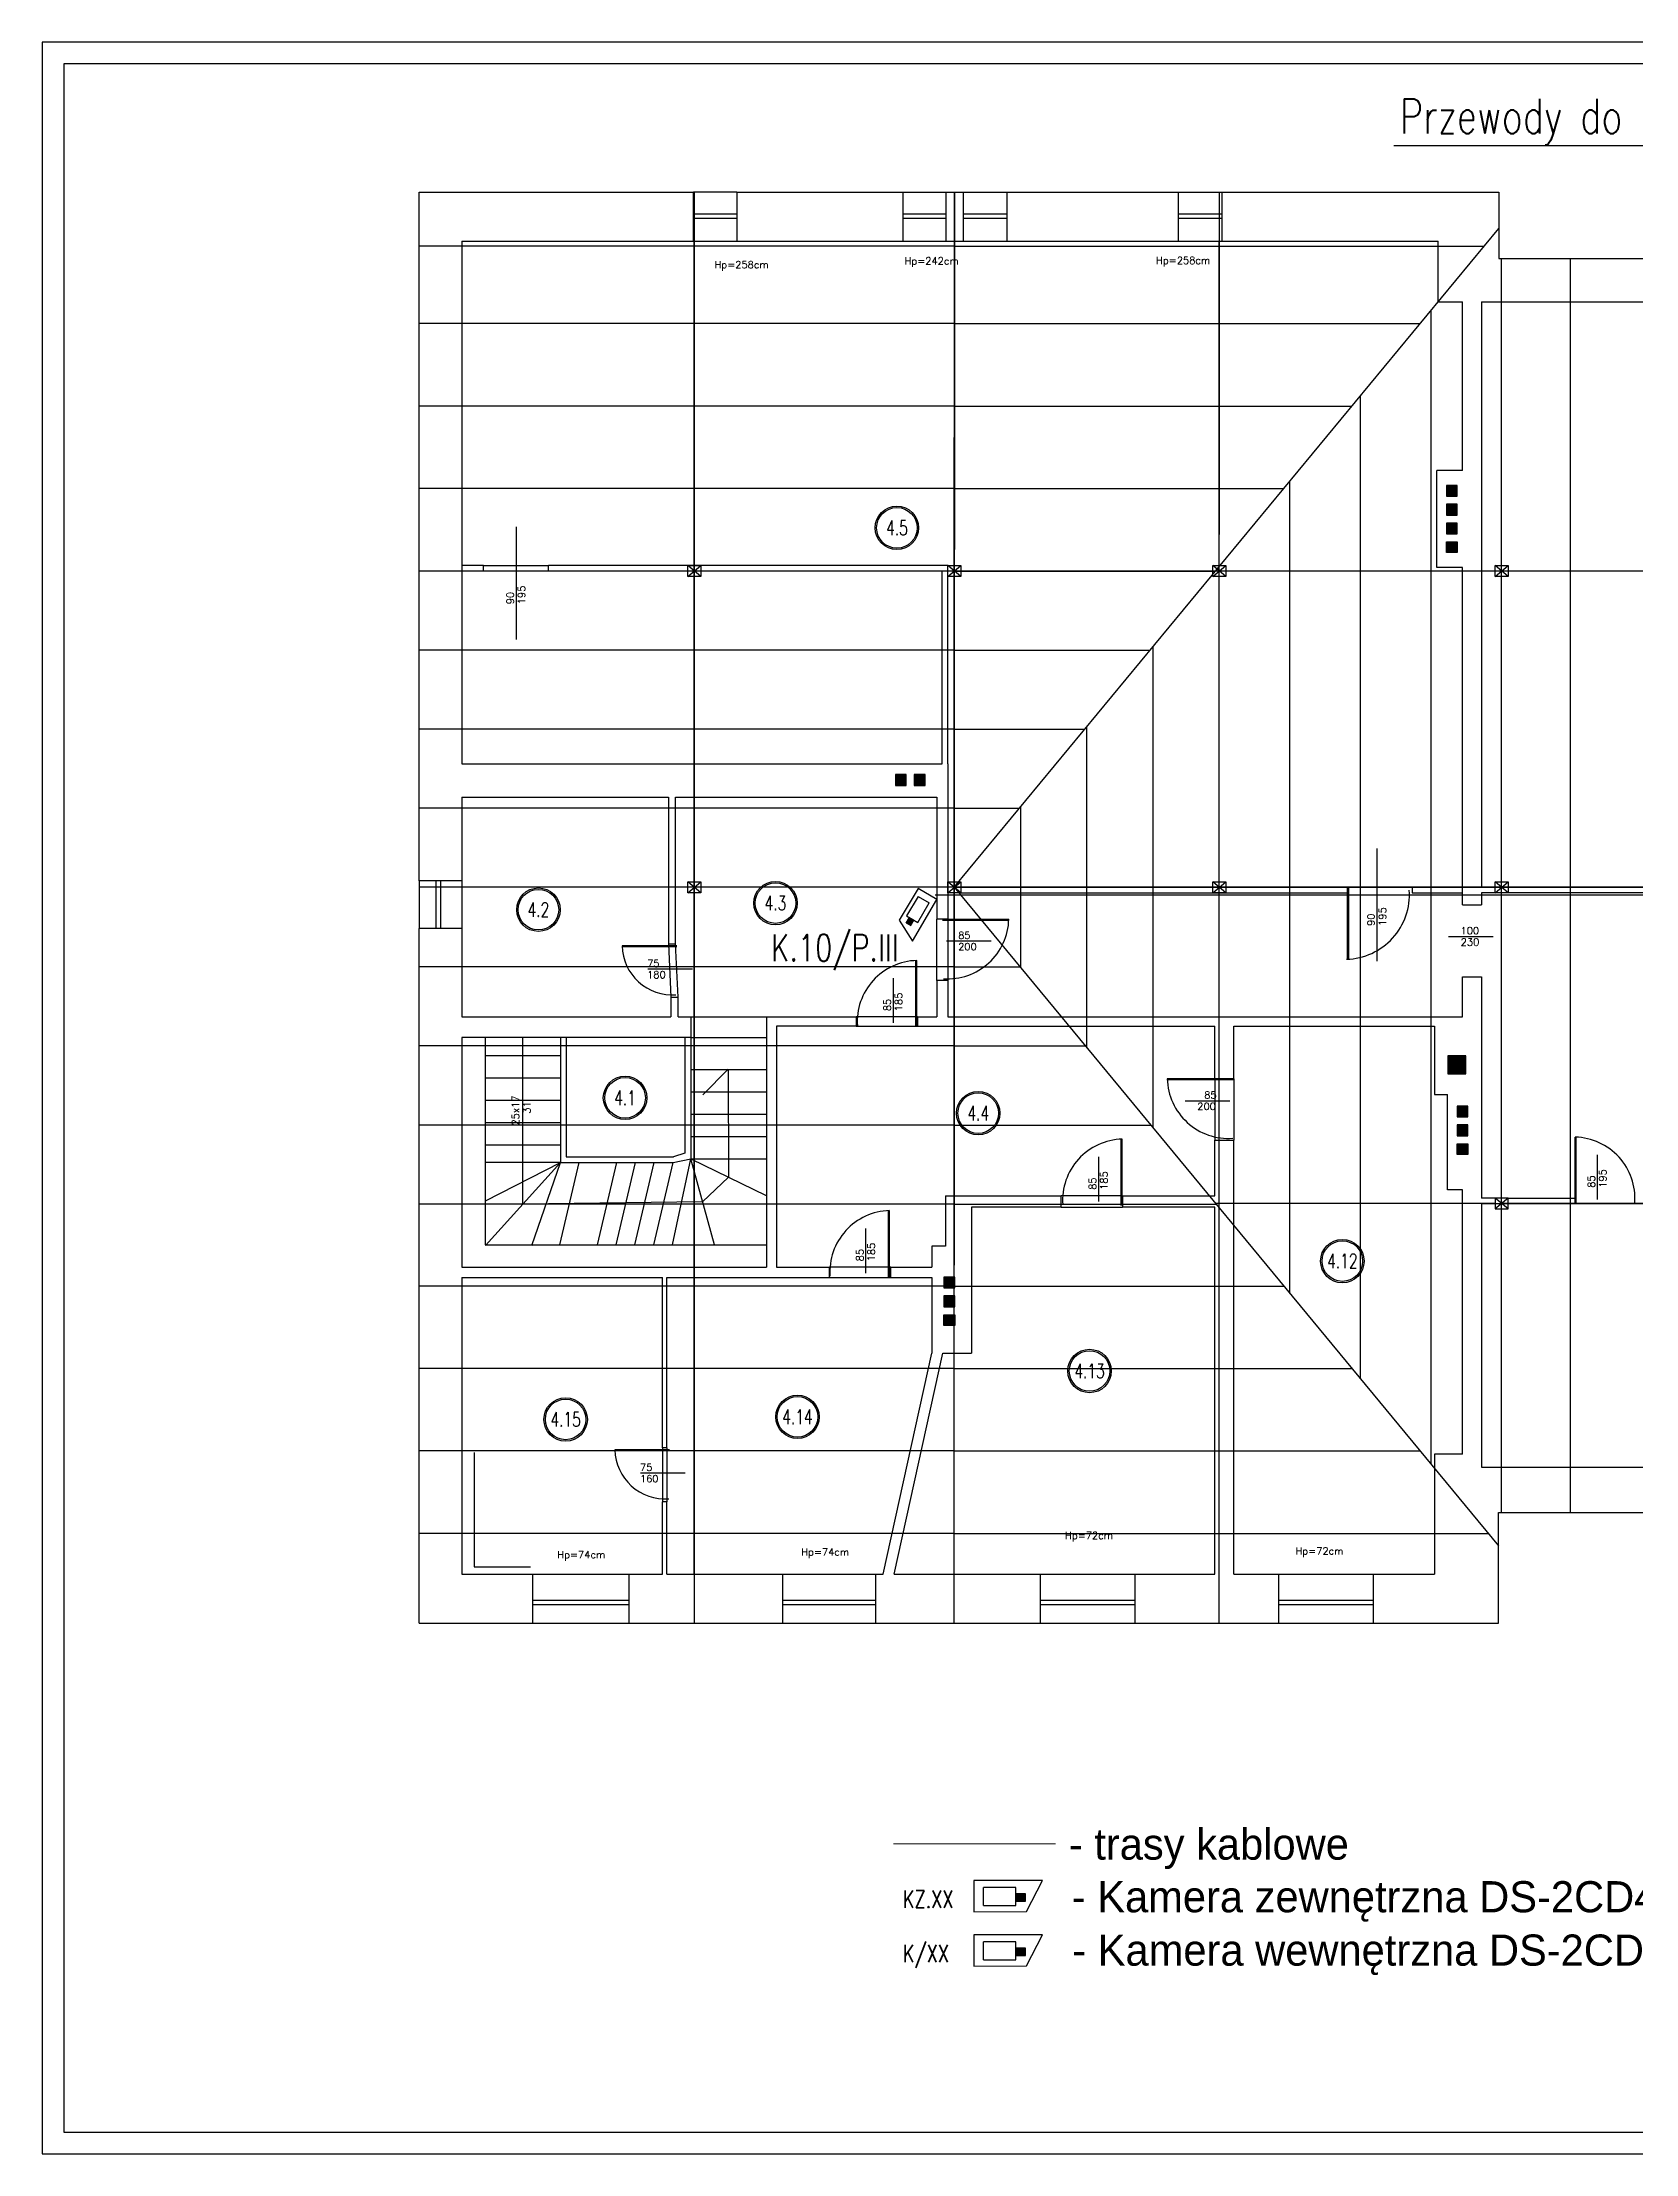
# Model space of a CAD drawing. Header units: millimetres. Extents: x 1324 to 4111, y 907 to 64537.
# Drawn here: x 1326 to 1546.7, y 3242.7 to 3535.1 of the extents above; entities that cross this region are included whole.
import ezdxf
from ezdxf.enums import TextEntityAlignment as Align

# ---------------------------------------------------------------- set-up
doc = ezdxf.new("R2010")
doc.units = ezdxf.units.MM
for name, color, linetype in [('_______CCTV', 7, 'Continuous'), ('ELEKTRYK', 5, 'Continuous'), ('ELKOS', 5, 'Continuous'), ('podkład', 8, 'Continuous'), ('RJ45', 4, 'Continuous'), ('TABELKI', 7, 'Continuous')]:
    doc.layers.add(name, color=color, linetype=linetype)
doc.styles.add('OPIS_CIENKI', font='romans.shx', dxfattribs={"width": 0.75, "height": 2})
doc.styles.add('ROMAND', font='romand')

msp = doc.modelspace()

# ---------------------------------------------------------------- hatches: boundary and pattern name
at = {"layer": '_______CCTV'}
for points in [[(1446.72, 3413.53), (1446.24, 3412.72), (1445.61, 3413.09), (1446.09, 3413.9)], [(1460.83, 3278.67), (1462.17, 3278.68), (1462.17, 3277.64), (1460.83, 3277.64)], [(1460.83, 3271.15), (1462.17, 3271.16), (1462.17, 3270.12), (1460.83, 3270.12)]]:
    msp.add_hatch(color=256, dxfattribs=at).paths.add_polyline_path(points)
at = {"layer": 'podkład'}
for points in [[(1520.47, 3472.24), (1521.97, 3472.24), (1521.97, 3473.74), (1520.47, 3473.74)], [(1520.47, 3469.64), (1521.97, 3469.64), (1521.97, 3471.14), (1520.47, 3471.14)], [(1520.47, 3467.03), (1521.97, 3467.03), (1521.97, 3468.53), (1520.47, 3468.53)], [(1520.47, 3465.93), (1520.47, 3464.43), (1521.97, 3464.43), (1521.97, 3465.93)], [(1444.17, 3432.2), (1445.67, 3432.2), (1445.67, 3433.7), (1444.17, 3433.7)], [(1446.77, 3432.2), (1448.27, 3432.2), (1448.27, 3433.7), (1446.77, 3433.7)], [(1523.23, 3394.73), (1520.73, 3394.73), (1520.73, 3392.23), (1523.23, 3392.23)], [(1521.95, 3386.28), (1523.45, 3386.28), (1523.45, 3387.78), (1521.95, 3387.78)], [(1523.45, 3383.67), (1523.45, 3385.17), (1521.95, 3385.17), (1521.95, 3383.67)], [(1521.95, 3382.57), (1521.95, 3381.07), (1523.45, 3381.07), (1523.45, 3382.57)], [(1450.89, 3362.59), (1452.39, 3362.59), (1452.39, 3364.09), (1450.89, 3364.09)], [(1452.39, 3359.98), (1452.39, 3361.48), (1450.89, 3361.48), (1450.89, 3359.98)], [(1450.89, 3358.88), (1450.89, 3357.38), (1452.39, 3357.38), (1452.39, 3358.88)]]:
    msp.add_hatch(color=8, dxfattribs=at).paths.add_polyline_path(points)

# ---------------------------------------------------------------- linework, layer by layer
at = {"layer": '_______CCTV', "color": 6}
for p, q in [((1447.3, 3417.93), (1444.69, 3413.51)), ((1446.52, 3410.61), (1449.93, 3416.37)), ((1449.93, 3416.37), (1447.3, 3417.93)), ((1444.69, 3413.51), (1446.52, 3410.61)), ((1464.54, 3280.54), (1455.04, 3280.52)), ((1455.04, 3280.52), (1455.05, 3276.2)), ((1462.32, 3276.21), (1464.54, 3280.54)), ((1455.05, 3276.2), (1462.32, 3276.21)), ((1464.54, 3273.02), (1455.04, 3273)), ((1455.04, 3273), (1455.05, 3268.68)), ((1462.32, 3268.69), (1464.54, 3273.02)), ((1455.05, 3268.68), (1462.32, 3268.69))]:
    msp.add_line(p, q, dxfattribs=at)
at = {"layer": '_______CCTV'}
for p, q in [((1447.33, 3416.82), (1445.73, 3414.11)), ((1447.26, 3413.21), (1448.86, 3415.91)), ((1447.33, 3416.82), (1448.86, 3415.91)), ((1446.09, 3413.9), (1445.61, 3413.09)), ((1445.73, 3414.11), (1447.26, 3413.21)), ((1446.72, 3413.53), (1446.09, 3413.9)), ((1446.24, 3412.72), (1446.72, 3413.53)), ((1460.83, 3279.56), (1456.38, 3279.56)), ((1456.39, 3277.04), (1456.38, 3279.56)), ((1460.84, 3277.04), (1460.83, 3279.56)), ((1462.17, 3278.68), (1460.83, 3278.67)), ((1460.83, 3278.67), (1460.83, 3277.64)), ((1462.17, 3277.64), (1462.17, 3278.68)), ((1456.39, 3277.04), (1460.84, 3277.04)), ((1460.83, 3277.64), (1462.17, 3277.64)), ((1460.83, 3272.04), (1456.38, 3272.04)), ((1456.39, 3269.52), (1456.38, 3272.04)), ((1456.39, 3269.52), (1460.84, 3269.52)), ((1460.84, 3269.52), (1460.83, 3272.04)), ((1462.17, 3271.16), (1460.83, 3271.15)), ((1460.83, 3271.15), (1460.83, 3270.12)), ((1460.83, 3270.12), (1462.17, 3270.12)), ((1462.17, 3270.12), (1462.17, 3271.16))]:
    msp.add_line(p, q, dxfattribs=at)
at = {"layer": 'DEFPOINTS', "color": 7}
for p, q in [((1326.01, 3535.12), (1326.01, 3242.68)), ((1982.01, 3535.12), (1326.01, 3535.12)), ((1326.01, 3242.68), (1982.01, 3242.68))]:
    msp.add_line(p, q, dxfattribs=at)
at = {"layer": 'ELEKTRYK', "color": 3}
msp.add_line((1653.7, 3520.78), (1513.2, 3520.78), dxfattribs=at)
at = {"layer": 'ELEKTRYK', "color": 4}
msp.add_line((1449.67, 3417.03), (1608.97, 3417.03), dxfattribs=at)
at = {"layer": 'podkład', "color": 8}
for p, q in [((1378.23, 3514.36), (1416.19, 3514.36)), ((1378.23, 3418.96), (1378.23, 3514.36)), ((1416.19, 3507.56), (1416.19, 3514.36)), ((1422.19, 3514.36), (1416.19, 3514.36)), ((1416.32, 3514.36), (1416.32, 3316.16)), ((1422.19, 3514.36), (1445.19, 3514.36)), ((1422.19, 3514.36), (1422.19, 3507.56)), ((1445.19, 3514.36), (1445.19, 3507.56)), ((1445.19, 3514.36), (1451.19, 3514.36)), ((1451.19, 3514.36), (1453.59, 3514.36)), ((1451.19, 3514.36), (1453.59, 3514.36)), ((1451.19, 3507.56), (1451.19, 3514.36)), ((1451.19, 3514.36), (1453.59, 3514.36)), ((1452.32, 3514.36), (1452.32, 3470.54)), ((1452.32, 3316.16), (1452.39, 3514.36)), ((1453.59, 3507.56), (1453.59, 3514.36)), ((1453.59, 3507.56), (1453.59, 3514.36)), ((1453.59, 3514.36), (1459.59, 3514.36)), ((1459.59, 3514.36), (1483.39, 3514.36)), ((1459.59, 3514.36), (1459.59, 3507.56)), ((1483.39, 3507.56), (1483.39, 3514.36)), ((1483.39, 3514.36), (1489.39, 3514.36)), ((1489.02, 3514.36), (1489.02, 3466.95)), ((1489.39, 3514.36), (1527.73, 3514.36)), ((1489.39, 3514.36), (1489.39, 3507.56)), ((1527.73, 3514.36), (1527.73, 3505.16)), ((1416.19, 3511.36), (1422.19, 3511.36)), ((1416.19, 3510.76), (1422.19, 3510.76)), ((1445.19, 3511.36), (1451.19, 3511.36)), ((1445.19, 3510.76), (1451.19, 3510.76)), ((1452.32, 3418.08), (1527.73, 3509.33)), ((1453.59, 3511.36), (1459.59, 3511.36)), ((1453.59, 3510.76), (1459.59, 3510.76)), ((1483.39, 3511.36), (1489.39, 3511.36)), ((1483.39, 3510.76), (1489.39, 3510.76)), ((1452.32, 3506.86), (1378.23, 3506.86)), ((1384.13, 3507.56), (1384.13, 3435.16)), ((1384.13, 3507.56), (1416.19, 3507.56)), ((1416.19, 3507.56), (1422.19, 3507.56)), ((1416.32, 3322.96), (1416.32, 3507.56)), ((1422.19, 3507.56), (1445.19, 3507.56)), ((1445.19, 3507.56), (1451.19, 3507.56)), ((1451.19, 3507.56), (1453.59, 3507.56)), ((1451.19, 3507.56), (1453.59, 3507.56)), ((1452.32, 3506.86), (1525.69, 3506.86)), ((1453.59, 3507.56), (1459.59, 3507.56)), ((1459.59, 3507.56), (1483.39, 3507.56)), ((1483.39, 3507.56), (1489.39, 3507.56)), ((1489.02, 3461.88), (1489.02, 3507.56)), ((1489.39, 3507.56), (1519.33, 3507.56)), ((1519.33, 3499.16), (1519.33, 3507.56)), ((1527.73, 3505.16), (1606.93, 3505.16)), ((1528.12, 3331.49), (1528.12, 3505.16)), ((1528.12, 3331.49), (1528.12, 3505.16)), ((1537.67, 3331.49), (1537.67, 3505.16)), ((1518.35, 3338.17), (1518.35, 3497.98)), ((1519.33, 3499.16), (1522.73, 3499.16)), ((1522.73, 3475.79), (1522.73, 3499.16)), ((1525.33, 3499.16), (1525.33, 3418.08)), ((1525.33, 3499.16), (1606.93, 3499.16)), ((1452.32, 3496.14), (1378.23, 3496.14)), ((1452.32, 3496.14), (1516.83, 3496.14)), ((1508.57, 3350), (1508.57, 3486.15)), ((1452.32, 3484.72), (1378.23, 3484.72)), ((1452.32, 3484.72), (1507.39, 3484.72)), ((1452.32, 3316.16), (1452.32, 3480.38)), ((1498.8, 3361.83), (1498.8, 3474.32)), ((1519.15, 3462.38), (1519.15, 3475.79)), ((1522.73, 3475.79), (1519.15, 3475.79)), ((1452.32, 3473.3), (1378.23, 3473.3)), ((1452.32, 3473.3), (1497.95, 3473.3)), ((1520.47, 3473.74), (1520.47, 3472.24)), ((1521.97, 3473.74), (1520.47, 3473.74)), ((1520.47, 3472.24), (1521.97, 3472.24)), ((1521.97, 3472.24), (1521.97, 3473.74)), ((1489.02, 3316.16), (1489.02, 3470.97)), ((1520.47, 3471.14), (1520.47, 3469.64)), ((1521.97, 3471.14), (1520.47, 3471.14)), ((1520.47, 3469.64), (1521.97, 3469.64)), ((1520.47, 3468.53), (1520.47, 3467.03)), ((1521.97, 3468.53), (1520.47, 3468.53)), ((1521.97, 3469.64), (1521.97, 3471.14)), ((1521.97, 3467.03), (1521.97, 3468.53)), ((1391.63, 3468.01), (1391.63, 3452.4)), ((1520.47, 3467.03), (1521.97, 3467.03)), ((1520.47, 3464.43), (1520.47, 3465.93)), ((1520.47, 3465.93), (1521.97, 3465.93)), ((1521.97, 3465.93), (1521.97, 3464.43)), ((1387.13, 3462.63), (1384.13, 3462.63)), ((1387.13, 3461.88), (1387.13, 3462.63)), ((1387.13, 3462.63), (1396.13, 3462.63)), ((1451.42, 3462.63), (1396.13, 3462.63)), ((1396.13, 3461.88), (1396.13, 3462.63)), ((1415.42, 3461.13), (1415.42, 3462.63)), ((1415.42, 3462.63), (1417.22, 3462.63)), ((1415.42, 3461.13), (1417.22, 3462.63)), ((1417.22, 3461.13), (1415.42, 3462.63)), ((1417.22, 3462.63), (1417.22, 3461.13)), ((1451.42, 3461.13), (1451.42, 3462.63)), ((1451.42, 3462.63), (1453.22, 3462.63)), ((1451.42, 3461.13), (1453.22, 3462.63)), ((1453.22, 3461.13), (1451.42, 3462.63)), ((1451.43, 3435.16), (1451.43, 3462.63)), ((1453.22, 3462.63), (1453.22, 3461.13)), ((1488.12, 3461.13), (1488.12, 3462.63)), ((1488.12, 3462.63), (1489.92, 3462.63)), ((1488.12, 3461.13), (1489.92, 3462.63)), ((1489.92, 3461.13), (1488.12, 3462.63)), ((1489.02, 3373.66), (1489.02, 3462.49)), ((1489.92, 3462.63), (1489.92, 3461.13)), ((1521.97, 3464.43), (1520.47, 3464.43)), ((1527.22, 3461.13), (1527.22, 3462.63)), ((1527.22, 3462.63), (1529.02, 3462.63)), ((1527.22, 3461.13), (1529.02, 3462.63)), ((1529.02, 3461.13), (1527.22, 3462.63)), ((1529.02, 3462.63), (1529.02, 3461.13)), ((1754.94, 3461.88), (1378.23, 3461.88)), ((1452.32, 3461.88), (1378.23, 3461.88)), ((1387.13, 3461.88), (1384.13, 3461.88)), ((1415.42, 3461.88), (1396.13, 3461.88)), ((1417.22, 3461.13), (1415.42, 3461.13)), ((1450.63, 3461.88), (1417.22, 3461.88)), ((1450.63, 3435.16), (1450.63, 3461.88)), ((1453.22, 3461.13), (1451.42, 3461.13)), ((1452.32, 3461.88), (1488.52, 3461.88)), ((1489.92, 3461.13), (1488.12, 3461.13)), ((1613.43, 3461.88), (1489.02, 3461.88)), ((1522.73, 3462.38), (1519.15, 3462.38)), ((1522.73, 3415.66), (1522.73, 3462.38)), ((1529.02, 3461.13), (1527.22, 3461.13)), ((1452.32, 3450.93), (1378.23, 3450.93)), ((1452.32, 3450.93), (1479.47, 3450.93)), ((1479.86, 3384.76), (1479.86, 3451.4)), ((1452.32, 3439.98), (1378.23, 3439.98)), ((1452.32, 3439.98), (1470.42, 3439.98)), ((1470.69, 3395.85), (1470.69, 3440.3)), ((1384.13, 3435.16), (1450.63, 3435.16)), ((1444.17, 3433.7), (1444.17, 3432.2)), ((1445.67, 3433.7), (1444.17, 3433.7)), ((1445.67, 3432.2), (1445.67, 3433.7)), ((1446.77, 3433.7), (1446.77, 3432.2)), ((1448.27, 3433.7), (1446.77, 3433.7)), ((1448.27, 3432.2), (1448.27, 3433.7)), ((1451.43, 3435.16), (1451.43, 3413.66)), ((1384.13, 3430.56), (1412.73, 3430.56)), ((1384.13, 3430.56), (1384.13, 3418.96)), ((1412.73, 3430.56), (1412.73, 3410.26)), ((1413.73, 3410.26), (1413.73, 3430.56)), ((1413.73, 3430.56), (1449.93, 3430.56)), ((1444.17, 3432.2), (1445.67, 3432.2)), ((1446.77, 3432.2), (1448.27, 3432.2)), ((1449.93, 3430.56), (1449.93, 3413.66)), ((1452.32, 3429.03), (1378.23, 3429.03)), ((1452.32, 3429.03), (1461.37, 3429.03)), ((1461.52, 3406.94), (1461.52, 3429.21)), ((1510.84, 3423.46), (1510.84, 3407.85)), ((1384.13, 3418.96), (1378.23, 3418.96)), ((1378.23, 3418.96), (1378.23, 3412.36)), ((1380.53, 3418.96), (1380.53, 3412.36)), ((1381.15, 3418.96), (1381.16, 3412.36)), ((1384.13, 3418.96), (1384.13, 3412.36)), ((1415.42, 3417.33), (1415.42, 3418.83)), ((1415.42, 3418.83), (1417.22, 3418.83)), ((1415.42, 3417.33), (1417.22, 3418.83)), ((1417.22, 3417.33), (1415.42, 3418.83)), ((1417.22, 3418.83), (1417.22, 3417.33)), ((1451.42, 3417.33), (1451.42, 3418.83)), ((1451.42, 3418.83), (1453.22, 3418.83)), ((1451.42, 3417.33), (1453.22, 3418.83)), ((1453.22, 3417.33), (1451.42, 3418.83)), ((1453.22, 3418.83), (1453.22, 3417.33)), ((1488.12, 3417.33), (1488.12, 3418.83)), ((1488.12, 3418.83), (1489.92, 3418.83)), ((1488.12, 3417.33), (1489.92, 3418.83)), ((1489.92, 3417.33), (1488.12, 3418.83)), ((1489.92, 3418.83), (1489.92, 3417.33)), ((1527.22, 3417.33), (1527.22, 3418.83)), ((1527.22, 3418.83), (1529.02, 3418.83)), ((1527.22, 3417.33), (1529.02, 3418.83)), ((1529.02, 3417.33), (1527.22, 3418.83)), ((1529.02, 3418.83), (1529.02, 3417.33)), ((1758.74, 3418.08), (1378.23, 3418.08)), ((1452.32, 3418.08), (1378.23, 3418.08)), ((1417.22, 3417.33), (1415.42, 3417.33)), ((1453.22, 3417.33), (1451.42, 3417.33)), ((1452.32, 3418.08), (1527.7, 3326.86)), ((1452.32, 3418.08), (1760.02, 3418.08)), ((1488.12, 3418.08), (1453.22, 3418.08)), ((1453.22, 3417.33), (1506.73, 3417.33)), ((1489.92, 3417.33), (1488.12, 3417.33)), ((1506.73, 3418.08), (1489.92, 3418.08)), ((1506.73, 3418.08), (1506.73, 3417.33)), ((1506.73, 3418.08), (1506.73, 3408.13)), ((1506.93, 3418.08), (1506.93, 3408.14)), ((1522.73, 3418.08), (1515.73, 3418.08)), ((1515.73, 3418.08), (1515.73, 3417.33)), ((1515.73, 3417.33), (1522.73, 3417.33)), ((1527.22, 3418.08), (1525.33, 3418.08)), ((1525.33, 3417.33), (1525.33, 3415.66)), ((1527.22, 3417.33), (1525.33, 3417.33)), ((1529.02, 3417.33), (1527.22, 3417.33)), ((1529.02, 3418.08), (1565.42, 3418.08)), ((1565.42, 3417.33), (1529.02, 3417.33)), ((1451.43, 3413.66), (1449.93, 3413.66)), ((1449.93, 3405.16), (1449.93, 3413.66)), ((1450.68, 3413.66), (1459.87, 3413.66)), ((1450.68, 3413.52), (1459.87, 3413.52)), ((1451.43, 3413.66), (1451.43, 3405.16)), ((1522.72, 3415.66), (1525.33, 3415.66)), ((1378.23, 3316.16), (1378.23, 3412.36)), ((1384.13, 3412.36), (1378.23, 3412.36)), ((1384.13, 3412.36), (1384.13, 3400.16)), ((1413.89, 3409.96), (1406.31, 3409.96)), ((1413.89, 3409.84), (1406.32, 3409.84)), ((1412.73, 3410.26), (1413.73, 3410.26)), ((1412.73, 3410.26), (1413.08, 3402.86)), ((1414.08, 3402.86), (1413.73, 3410.26)), ((1457.41, 3410.62), (1451.23, 3410.62)), ((1520.77, 3411.26), (1526.95, 3411.26)), ((1452.32, 3407.05), (1378.23, 3407.05)), ((1447, 3398.74), (1447, 3407.93)), ((1447.15, 3398.74), (1447.15, 3407.93)), ((1452.32, 3407.05), (1461.44, 3407.05)), ((1416.07, 3406.74), (1409.89, 3406.74)), ((1443.84, 3405.48), (1443.84, 3399.3)), ((1449.93, 3405.16), (1449.93, 3400.16)), ((1451.43, 3405.16), (1449.93, 3405.16)), ((1451.43, 3405.16), (1451.43, 3400.16)), ((1522.72, 3405.66), (1525.33, 3405.66)), ((1522.73, 3400.16), (1522.73, 3405.66)), ((1525.33, 3405.66), (1525.33, 3375.03)), ((1413.08, 3402.86), (1413.08, 3400.16)), ((1413.08, 3402.86), (1414.08, 3402.86)), ((1414.08, 3400.16), (1414.08, 3402.86)), ((1384.13, 3400.16), (1413.08, 3400.16)), ((1414.08, 3400.16), (1415.82, 3400.16)), ((1415.82, 3400.16), (1415.82, 3397.26)), ((1415.82, 3400.16), (1426.32, 3400.16)), ((1426.32, 3400.16), (1426.32, 3365.46)), ((1426.32, 3400.16), (1438.73, 3400.16)), ((1427.72, 3398.86), (1427.72, 3365.46)), ((1438.73, 3398.86), (1427.72, 3398.86)), ((1438.73, 3400.16), (1438.73, 3398.86)), ((1447.23, 3400.16), (1438.73, 3400.16)), ((1438.73, 3398.86), (1447.23, 3398.86)), ((1447.23, 3400.16), (1447.23, 3398.86)), ((1447.23, 3400.16), (1449.93, 3400.16)), ((1447.23, 3398.86), (1488.43, 3398.86)), ((1451.43, 3400.16), (1522.73, 3400.16)), ((1488.43, 3391.56), (1488.43, 3398.86)), ((1491.03, 3391.56), (1491.03, 3398.86)), ((1491.03, 3398.86), (1518.82, 3398.86)), ((1518.82, 3398.86), (1518.82, 3389.36)), ((1452.32, 3396.1), (1378.23, 3396.1)), ((1415.82, 3397.26), (1384.13, 3397.26)), ((1384.13, 3397.26), (1384.13, 3365.46)), ((1387.35, 3397.26), (1387.35, 3368.56)), ((1392.58, 3374.21), (1392.58, 3397.26)), ((1397.78, 3397.26), (1397.78, 3394.76)), ((1398.58, 3397.26), (1398.58, 3380.76)), ((1415.02, 3397.26), (1415.02, 3381.26)), ((1415.82, 3397.26), (1415.82, 3392.86)), ((1415.82, 3397.26), (1426.32, 3397.26)), ((1452.32, 3396.1), (1470.48, 3396.1)), ((1397.78, 3394.76), (1387.38, 3394.76)), ((1397.78, 3394.76), (1397.78, 3391.66)), ((1415.82, 3392.86), (1426.22, 3392.86)), ((1415.82, 3392.86), (1415.82, 3389.76)), ((1421.02, 3392.87), (1417.49, 3389.33)), ((1421.02, 3392.87), (1421.04, 3377.93)), ((1520.69, 3394.73), (1520.69, 3392.23)), ((1523.19, 3394.73), (1520.69, 3394.73)), ((1523.19, 3392.23), (1523.19, 3394.73)), ((1397.78, 3391.66), (1387.38, 3391.66)), ((1397.78, 3391.66), (1397.78, 3388.56)), ((1415.82, 3389.76), (1426.22, 3389.76)), ((1415.82, 3389.76), (1415.82, 3386.66)), ((1491.03, 3391.56), (1481.83, 3391.56)), ((1491.03, 3391.41), (1481.84, 3391.41)), ((1488.43, 3391.56), (1491.03, 3391.56)), ((1488.43, 3391.56), (1488.43, 3383.06)), ((1491.03, 3391.56), (1491.03, 3383.06)), ((1520.69, 3392.23), (1523.19, 3392.23)), ((1397.78, 3388.56), (1387.38, 3388.56)), ((1397.78, 3388.56), (1397.78, 3385.46)), ((1415.82, 3386.66), (1426.22, 3386.66)), ((1415.82, 3386.66), (1415.82, 3383.56)), ((1484.29, 3388.52), (1490.47, 3388.52)), ((1518.82, 3389.36), (1520.63, 3389.36)), ((1520.63, 3376.16), (1520.63, 3389.36)), ((1521.95, 3387.78), (1521.95, 3386.28)), ((1523.45, 3387.78), (1521.95, 3387.78)), ((1523.45, 3386.28), (1523.45, 3387.78)), ((1452.32, 3385.15), (1378.23, 3385.15)), ((1397.78, 3385.46), (1387.38, 3385.46)), ((1397.78, 3385.46), (1397.78, 3382.36)), ((1415.82, 3383.56), (1426.22, 3383.56)), ((1415.82, 3383.56), (1415.82, 3380.46)), ((1452.32, 3385.15), (1479.53, 3385.15)), ((1521.95, 3386.28), (1523.45, 3386.28)), ((1521.95, 3385.17), (1521.95, 3383.67)), ((1523.45, 3385.17), (1521.95, 3385.17)), ((1521.95, 3383.67), (1523.45, 3383.67)), ((1523.45, 3383.67), (1523.45, 3385.17)), ((1397.78, 3382.36), (1387.38, 3382.36)), ((1397.78, 3382.36), (1397.78, 3379.96)), ((1398.58, 3380.76), (1413.43, 3380.76)), ((1415.02, 3381.26), (1413.43, 3380.76)), ((1472.28, 3380.73), (1472.28, 3374.55)), ((1475.44, 3374), (1475.44, 3383.19)), ((1475.59, 3374), (1475.59, 3383.19)), ((1488.43, 3375.36), (1488.43, 3383.06)), ((1488.43, 3383.06), (1491.03, 3383.06)), ((1491.03, 3322.96), (1491.03, 3383.06)), ((1521.95, 3381.07), (1521.95, 3382.57)), ((1521.95, 3382.57), (1523.45, 3382.57)), ((1523.45, 3381.07), (1521.95, 3381.07)), ((1523.45, 3382.57), (1523.45, 3381.07)), ((1538.33, 3374.28), (1538.33, 3383.47)), ((1538.47, 3374.28), (1538.47, 3383.47)), ((1541.36, 3381.01), (1541.36, 3374.83)), ((1397.78, 3379.96), (1387.38, 3379.96)), ((1387.38, 3374.66), (1397.78, 3379.96)), ((1387.38, 3368.46), (1397.78, 3379.96)), ((1393.83, 3368.46), (1397.78, 3379.96)), ((1397.7, 3368.56), (1400.38, 3379.96)), ((1397.78, 3379.96), (1400.38, 3379.96)), ((1400.38, 3379.96), (1402.98, 3379.96)), ((1402.9, 3368.56), (1405.58, 3379.96)), ((1402.98, 3379.96), (1405.58, 3379.96)), ((1405.5, 3368.56), (1408.18, 3379.96)), ((1405.58, 3379.96), (1408.18, 3379.96)), ((1406.28, 3379.96), (1408.88, 3379.96)), ((1408.1, 3368.56), (1410.78, 3379.96)), ((1408.18, 3379.96), (1410.78, 3379.96)), ((1410.7, 3368.56), (1413.38, 3379.96)), ((1410.78, 3379.96), (1413.38, 3379.96)), ((1413.3, 3368.56), (1415.82, 3380.46)), ((1413.38, 3379.96), (1415.82, 3380.46)), ((1415.82, 3380.46), (1426.22, 3380.46)), ((1419.12, 3368.56), (1415.82, 3380.46)), ((1415.82, 3380.46), (1426.27, 3380.42)), ((1415.82, 3380.46), (1426.25, 3375.4)), ((1421.04, 3377.93), (1417.47, 3374.51)), ((1451.13, 3375.36), (1467.13, 3375.36)), ((1451.13, 3375.36), (1451.13, 3368.36)), ((1467.13, 3373.76), (1467.13, 3375.36)), ((1475.63, 3375.36), (1467.13, 3375.36)), ((1475.63, 3375.36), (1475.63, 3373.76)), ((1475.63, 3375.36), (1488.43, 3375.36)), ((1522.73, 3376.16), (1520.63, 3376.16)), ((1522.73, 3339.56), (1522.73, 3376.16)), ((1527.22, 3375.03), (1525.33, 3375.03)), ((1527.22, 3375.03), (1527.22, 3373.53)), ((1529.02, 3375.03), (1527.22, 3375.03)), ((1529.02, 3373.53), (1527.22, 3375.03)), ((1529.02, 3375.03), (1527.22, 3373.53)), ((1529.02, 3373.53), (1529.02, 3375.03)), ((1529.02, 3375.03), (1538.33, 3375.03)), ((1538.33, 3375.03), (1538.33, 3374.28)), ((1538.33, 3375.03), (1538.33, 3374.28)), ((1452.32, 3374.2), (1378.23, 3374.2)), ((1417.47, 3374.51), (1392.58, 3374.21)), ((1443.21, 3364.1), (1443.21, 3373.29)), ((1443.36, 3364.1), (1443.36, 3373.29)), ((1452.32, 3374.2), (1488.58, 3374.2)), ((1454.72, 3373.76), (1454.72, 3353.56)), ((1467.13, 3373.76), (1454.72, 3373.76)), ((1467.13, 3373.76), (1475.63, 3373.76)), ((1488.43, 3373.76), (1475.63, 3373.76)), ((1488.43, 3322.96), (1488.43, 3373.76)), ((1527.22, 3374.28), (1488.52, 3374.28)), ((1525.33, 3374.28), (1525.33, 3337.79)), ((1525.33, 3374.28), (1598.83, 3374.28)), ((1527.22, 3374.28), (1525.33, 3374.28)), ((1527.22, 3373.53), (1529.02, 3373.53)), ((1684.23, 3374.28), (1528.12, 3374.28)), ((1528.12, 3374.28), (1528.12, 3374.28)), ((1538.33, 3374.28), (1529.02, 3374.28)), ((1440.05, 3370.83), (1440.05, 3364.65)), ((1387.37, 3368.56), (1426.22, 3368.56)), ((1449.23, 3368.36), (1449.23, 3365.46)), ((1451.13, 3368.36), (1449.23, 3368.36)), ((1384.13, 3365.46), (1426.32, 3365.46)), ((1384.13, 3364.06), (1411.93, 3364.06)), ((1384.13, 3364.06), (1384.13, 3322.96)), ((1411.93, 3340.46), (1411.93, 3364.06)), ((1412.53, 3340.46), (1412.53, 3364.06)), ((1412.53, 3364.06), (1435.03, 3364.06)), ((1427.72, 3365.46), (1435.03, 3365.46)), ((1435.03, 3364.06), (1435.03, 3365.46)), ((1443.53, 3365.46), (1435.03, 3365.46)), ((1435.03, 3364.06), (1443.53, 3364.06)), ((1443.53, 3365.46), (1449.23, 3365.46)), ((1443.53, 3364.06), (1443.53, 3365.46)), ((1443.53, 3364.06), (1449.23, 3364.06)), ((1449.23, 3364.06), (1449.23, 3353.56)), ((1450.89, 3364.09), (1450.89, 3362.59)), ((1452.39, 3364.09), (1450.89, 3364.09)), ((1452.39, 3362.59), (1452.39, 3364.09)), ((1452.32, 3362.85), (1378.23, 3362.85)), ((1450.89, 3362.59), (1452.39, 3362.59)), ((1450.89, 3361.48), (1450.89, 3359.98)), ((1452.39, 3361.48), (1450.89, 3361.48)), ((1452.32, 3362.85), (1497.95, 3362.85)), ((1452.39, 3359.98), (1452.39, 3361.48)), ((1450.89, 3359.98), (1452.39, 3359.98)), ((1450.89, 3357.38), (1450.89, 3358.88)), ((1450.89, 3358.88), (1452.39, 3358.88)), ((1452.39, 3357.38), (1450.89, 3357.38)), ((1452.39, 3358.88), (1452.39, 3357.38)), ((1452.32, 3351.43), (1378.23, 3351.43)), ((1442.49, 3322.96), (1449.23, 3353.56)), ((1443.99, 3322.96), (1450.73, 3353.56)), ((1450.73, 3353.56), (1454.72, 3353.56)), ((1452.32, 3351.43), (1507.39, 3351.43)), ((1378.23, 3316.16), (1378.23, 3340.01)), ((1452.32, 3340.01), (1378.23, 3340.01)), ((1385.83, 3339.81), (1385.83, 3323.96)), ((1412.89, 3340.16), (1405.31, 3340.16)), ((1412.89, 3340.05), (1405.32, 3340.05)), ((1412.53, 3340.46), (1411.93, 3340.46)), ((1411.93, 3340.46), (1411.93, 3332.96)), ((1412.53, 3340.46), (1412.53, 3332.96)), ((1452.32, 3340.01), (1516.83, 3340.01)), ((1415.07, 3336.95), (1408.89, 3336.95)), ((1522.73, 3339.56), (1518.83, 3339.56)), ((1518.83, 3339.56), (1518.83, 3322.96)), ((1525.33, 3337.79), (1592.34, 3337.79)), ((1411.93, 3322.96), (1411.93, 3332.96)), ((1412.53, 3332.96), (1411.93, 3332.96)), ((1412.53, 3322.96), (1412.53, 3332.96)), ((1527.7, 3331.49), (1592.34, 3331.49)), ((1527.7, 3316.16), (1527.7, 3331.49)), ((1452.32, 3328.59), (1378.23, 3328.59)), ((1452.32, 3328.59), (1526.42, 3328.59)), ((1384.13, 3322.96), (1393.93, 3322.96)), ((1385.83, 3323.96), (1393.63, 3323.96)), ((1393.93, 3322.96), (1393.93, 3316.16)), ((1393.93, 3322.96), (1407.23, 3322.96)), ((1407.23, 3322.96), (1411.93, 3322.96)), ((1407.23, 3322.96), (1407.23, 3316.16)), ((1412.53, 3322.96), (1428.53, 3322.96)), ((1428.53, 3322.96), (1428.53, 3316.16)), ((1428.53, 3322.96), (1441.43, 3322.96)), ((1441.43, 3322.96), (1442.49, 3322.96)), ((1441.43, 3322.96), (1441.43, 3316.16)), ((1443.99, 3322.96), (1464.23, 3322.96)), ((1464.23, 3322.96), (1464.23, 3316.16)), ((1464.23, 3322.96), (1477.33, 3322.96)), ((1477.33, 3322.96), (1488.43, 3322.96)), ((1477.33, 3322.96), (1477.33, 3316.16)), ((1491.03, 3322.96), (1497.23, 3322.96)), ((1497.23, 3322.96), (1497.23, 3316.16)), ((1497.23, 3322.96), (1510.33, 3322.96)), ((1510.33, 3322.96), (1518.83, 3322.96)), ((1510.33, 3322.96), (1510.33, 3316.16)), ((1393.93, 3319.36), (1407.23, 3319.36)), ((1428.53, 3319.36), (1441.43, 3319.36)), ((1464.23, 3319.36), (1477.33, 3319.36)), ((1497.23, 3319.36), (1510.33, 3319.36)), ((1393.93, 3318.76), (1407.23, 3318.76)), ((1428.53, 3318.76), (1441.43, 3318.76)), ((1464.23, 3318.76), (1477.33, 3318.76)), ((1497.23, 3318.76), (1510.33, 3318.76)), ((1378.23, 3316.16), (1393.83, 3316.16)), ((1378.23, 3316.16), (1393.93, 3316.16)), ((1393.93, 3316.16), (1407.23, 3316.16)), ((1407.23, 3316.16), (1428.53, 3316.16)), ((1428.53, 3316.16), (1441.43, 3316.16)), ((1441.43, 3316.16), (1464.23, 3316.16)), ((1464.23, 3316.16), (1477.33, 3316.16)), ((1477.33, 3316.16), (1497.23, 3316.16)), ((1497.23, 3316.16), (1510.33, 3316.16)), ((1510.33, 3316.16), (1527.7, 3316.16))]:
    msp.add_line(p, q, dxfattribs=at)
for centre, radius in [((1444.38, 3467.86), 3.01), ((1444.38, 3467.86), 2.81), ((1427.56, 3415.89), 3.01), ((1427.56, 3415.89), 2.81), ((1394.73, 3414.98), 3.01), ((1394.73, 3414.98), 2.81), ((1406.73, 3388.92), 3.01), ((1406.73, 3388.92), 2.81), ((1455.64, 3386.8), 3.01), ((1455.64, 3386.8), 2.81), ((1506.07, 3366.31), 3.01), ((1506.07, 3366.31), 2.81), ((1471.06, 3351.09), 3.01), ((1471.06, 3351.09), 2.81), ((1398.5, 3344.38), 3.01), ((1398.5, 3344.38), 2.81), ((1430.61, 3344.74), 3.01), ((1430.61, 3344.74), 2.81)]:
    msp.add_circle(centre, radius, dxfattribs=at)
for centre, radius, start, end in [((1506.42, 3417.06), 8.94, 271.4636, 3.9693), ((1451.4, 3413.88), 8.48, 266.0307, 358.5364), ((1413.29, 3410.14), 6.98, 181.4636, 273.9693), ((1447.36, 3399.46), 8.48, 91.4636, 183.9693), ((1490.3, 3391.78), 8.48, 181.4636, 273.9693), ((1475.8, 3374.72), 8.48, 91.4636, 183.9693), ((1538.11, 3375), 8.48, 356.0307, 88.5364), ((1443.57, 3364.82), 8.48, 91.4636, 183.9693), ((1412.29, 3340.34), 6.98, 181.4636, 273.9693)]:
    msp.add_arc(centre, radius, start, end, dxfattribs=at)
at = {"layer": 'RJ45', "color": 4, "linetype": 'Continuous', "lineweight": 0}
for q in [(1466.34, 3285.58), (1464.43, 3285.58)]:
    msp.add_line((1443.91, 3285.58), q, dxfattribs=at)
at = {"layer": 'TABELKI', "color": 7}
for p, q in [((1329.01, 3532.12), (1329.01, 3245.68)), ((1979.01, 3532.12), (1329.01, 3532.12)), ((1329.01, 3245.68), (1979.01, 3245.68))]:
    msp.add_line(p, q, dxfattribs=at)

# ---------------------------------------------------------------- texts
at = {"color": 7, "linetype": 'Continuous', "style": 'OPIS_CIENKI', "width": 0.75}
for s, height, p in [('Przewody do kamer 8x UTP 4x2x0.5mm2', 4.8268, (1514, 3522.47)), ('KZ.XX', 2.396, (1445.21, 3276.75)), ('K/XX', 2.396, (1445.21, 3269.23))]:
    msp.add_text(s, height=height, dxfattribs=at).set_placement(p)
at = {"color": 4, "linetype": 'Continuous', "style": 'OPIS_CIENKI', "width": 0.75}
msp.add_text('K.10/P.III', height=3.713, dxfattribs=at).set_placement((1426.96, 3407.85))
at = {"layer": 'ELKOS', "color": 7}
for s, p in [('- trasy kablowe', (1468.19, 3283.41)), ('- Kamera zewnętrzna DS-2CD4025FWD-AP w obudowie DS-1322HZ-C ', (1468.6, 3276.12)), ('- Kamera wewnętrzna DS-2CD4224F-IZS  ', (1468.67, 3268.73))]:
    msp.add_text(s, height=4.3131, dxfattribs=at).set_placement(p)
at = {"layer": 'podkład', "color": 8, "style": 'ROMAND'}
for s, p in [('Hp=258cm', (1422.87, 3503.51)), ('Hp=242cm', (1449.19, 3504.03)), ('Hp=258cm', (1484.02, 3504.1)), ('Hp=72cm', (1470.99, 3327.51)), ('Hp=74cm', (1400.67, 3324.85)), ('Hp=74cm', (1434.45, 3325.22)), ('Hp=72cm', (1502.9, 3325.36))]:
    msp.add_text(s, height=1, dxfattribs=at).set_placement(p, align=Align.BOTTOM_CENTER)
at = {"layer": 'podkład', "color": 8, "style": 'ROMAND', "width": 0.7}
for s, p in [('4.5', (1444.38, 3467.86)), ('4.2', (1394.73, 3414.98)), ('4.3', (1427.56, 3415.89)), ('4.1', (1406.73, 3388.92)), ('4.4', (1455.64, 3386.8)), ('4.12', (1506.07, 3366.31)), ('4.13', (1471.06, 3351.09)), ('4.14', (1430.61, 3344.74)), ('4.15', (1398.5, 3344.38))]:
    msp.add_text(s, height=2, dxfattribs=at).set_placement(p, align=Align.MIDDLE_CENTER)
at = {"layer": 'podkład', "color": 8, "style": 'ROMAND'}
for s, p in [('195', (1393.2, 3457.28)), ('90', (1391.63, 3457.28)), ('90', (1510.84, 3412.73)), ('195', (1512.42, 3412.73)), ('85', (1443.84, 3400.92)), ('185', (1445.41, 3400.92)), ('25x17', (1392.35, 3385.08)), ('31', (1393.92, 3386.73)), ('85', (1472.28, 3376.18)), ('185', (1473.85, 3376.18)), ('85', (1541.36, 3376.46)), ('195', (1542.93, 3376.46)), ('85', (1440.05, 3366.28)), ('185', (1441.62, 3366.28))]:
    msp.add_text(s, height=1, rotation=90, dxfattribs=at).set_placement(p, align=Align.BOTTOM_LEFT)
for s, p in [('85', (1452.86, 3410.62)), ('200', (1452.86, 3409.05)), ('230', (1522.46, 3409.69)), ('100', (1522.44, 3411.27)), ('75', (1409.79, 3406.74)), ('180', (1409.79, 3405.17)), ('85', (1486.94, 3388.52)), ('200', (1485.98, 3386.95)), ('75', (1408.79, 3336.95)), ('160', (1408.79, 3335.37))]:
    msp.add_text(s, height=1, dxfattribs=at).set_placement(p, align=Align.BOTTOM_LEFT)

doc.saveas('drawing.dxf')
